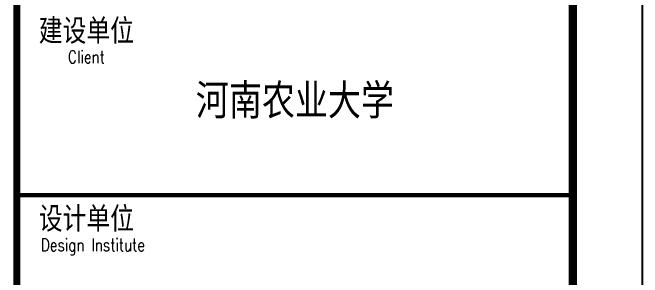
# Model space of a CAD drawing. Extents: x 239268 to 489116, y -316056 to -246175.
# Drawn here: x 409171 to 412371, y -262732 to -261388 of the extents above; entities that cross this region are included whole.
import ezdxf
from ezdxf.enums import TextEntityAlignment as Align

# ---------------------------------------------------------------- set-up
doc = ezdxf.new("R2010")
doc.units = 0
doc.header["$LTSCALE"] = 1000
doc.header["$MEASUREMENT"] = 0
doc.layers.add('图框', color=85, linetype='CONTINUOUS')
doc.styles.add('TKZ1_tjhts.shx', font='tjromant.shx', dxfattribs={"bigfont": 'tjhts.shx'})
doc.styles.add('TKZ2_tjkts.shx', font='tjromant.shx', dxfattribs={"bigfont": 'tjkts.shx'})

# ---------------------------------------------------------------- blocks, each defined once
blk = doc.blocks.new('TJAD_TK_A0')
at = {"layer": '图框'}
blk.add_line((2162, -441.703), (2162, 399.297), dxfattribs=at)
at = {"layer": '图框', "const_width": 1.2}
blk.add_lwpolyline([(2152, -431.703), (2152, 389.297), (998, 389.297), (998, -431.703)], close=True, dxfattribs=at)
at = {"layer": '图框'}
for points, const_width in [([(2072, 389.297), (2072, -431.703)], 1), ([(2072, -57.703), (2152, -57.703)], 0.6)]:
    blk.add_lwpolyline(points, dxfattribs=dict(at, const_width=const_width))
at = {"layer": '图框', "style": 'TKZ2_tjkts.shx'}
for s, p in [('建设单位', (2082, -34.155)), ('设计单位', (2082, -61.155))]:
    blk.add_text(s, height=3.6, dxfattribs=at).set_placement(p, align=Align.MIDDLE_CENTER)
at = {"layer": '图框', "style": 'TKZ2_tjkts.shx', "width": 0.8}
for s, p in [('Client', (2082, -37.855)), ('Design Institute', (2082.931, -64.855))]:
    blk.add_text(s, height=1.8, dxfattribs=at).set_placement(p, align=Align.MIDDLE_CENTER)

msp = doc.modelspace()

# ---------------------------------------------------------------- linework, layer by layer
at = {"layer": '图框', "color": 1}
msp.add_lwpolyline([(371263.9, -246528.2), (409192.4, -246528.2), (409192.4, -275521.9), (371263.9, -275521.9)], close=True, dxfattribs=at)

# ---------------------------------------------------------------- block references
at = {"layer": '图框', "xscale": 35.31510107015492, "yscale": 35.31510107015492, "zscale": 35.31510107015458}
msp.add_blockref('TJAD_TK_A0', (336019.5, -260276.3), dxfattribs=at)

# ---------------------------------------------------------------- texts
at = {"layer": '图框', "color": 3, "style": 'TKZ1_tjhts.shx'}
msp.add_text('河南农业大学', height=176.58, dxfattribs=at).set_placement((410605, -261837.3), align=Align.MIDDLE_CENTER)

doc.saveas('drawing.dxf')
